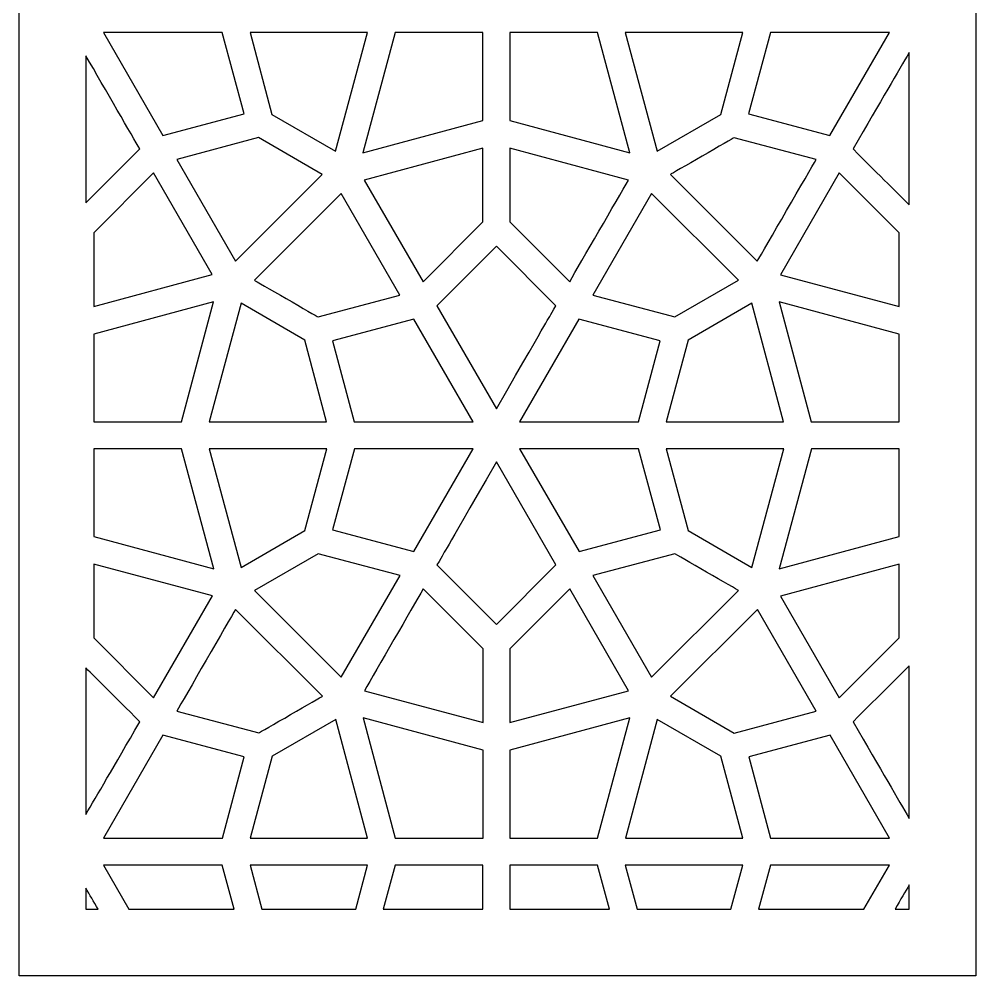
# Model space of a CAD drawing. Header units: millimetres. Extents: x -50 to 50, y -100 to 100.
# Drawn here: x -49.9 to 50.1, y -99.8 to 0.2 of the extents above; entities that cross this region are included whole.
import ezdxf

# ---------------------------------------------------------------- set-up
doc = ezdxf.new("R2010")
doc.units = ezdxf.units.MM
doc.header["$MEASUREMENT"] = 0
doc.layers.add('layer 1', color=7, linetype='Continuous')

msp = doc.modelspace()

# ---------------------------------------------------------------- linework, layer by layer
at = {"layer": 'layer 1', "color": 250}
for points, knots in [([(50.0821, 100.1536), (50.0821, 100.1536), (-49.9181, 100.1536), (-49.9181, 100.1536), (-49.9181, 100.1536), (-49.9181, 100.1536), (-49.9181, -99.8361), (-49.9181, -99.8361), (-49.9181, -99.8361), (-49.9181, -99.8361), (50.0821, -99.8361), (50.0821, -99.8361), (50.0821, -99.8361), (50.0821, -99.8361), (50.0821, 100.1536), (50.0821, 100.1536)], [0, 0, 0, 0, 0.2, 0.2, 0.2, 0.2, 0.4, 0.4, 0.4, 0.4, 0.6, 0.6, 0.6, 0.6, 1, 1, 1, 1]), ([(-28.6804, -1.2386), (-28.6804, -1.2386), (-26.3989, -9.7292), (-26.3989, -9.7292), (-26.3989, -9.7292), (-26.3989, -9.7292), (-34.8967, -11.9969), (-34.8967, -11.9969), (-34.8967, -11.9969), (-34.8967, -11.9969), (-41.1062, -1.2386), (-41.1062, -1.2386), (-41.1062, -1.2386), (-41.1062, -1.2386), (-28.6804, -1.2386), (-28.6804, -1.2386)], [0, 0, 0, 0, 0.2, 0.2, 0.2, 0.2, 0.4, 0.4, 0.4, 0.4, 0.6, 0.6, 0.6, 0.6, 1, 1, 1, 1]), ([(-13.5057, -1.2386), (-13.5057, -1.2386), (-16.8337, -13.6433), (-16.8337, -13.6433), (-16.8337, -13.6433), (-16.8337, -13.6433), (-23.4895, -9.7991), (-23.4895, -9.7991), (-23.4895, -9.7991), (-23.4895, -9.7991), (-25.7849, -1.2386), (-25.7849, -1.2386), (-25.7849, -1.2386), (-25.7849, -1.2386), (-13.5057, -1.2386), (-13.5057, -1.2386)], [0, 0, 0, 0, 0.2, 0.2, 0.2, 0.2, 0.4, 0.4, 0.4, 0.4, 0.6, 0.6, 0.6, 0.6, 1, 1, 1, 1]), ([(-13.9799, -13.7901), (-13.9799, -13.7901), (-10.6172, -1.2386), (-10.6172, -1.2386), (-10.6172, -1.2386), (-10.6172, -1.2386), (-1.4354, -1.2386), (-1.4354, -1.2386), (-1.4354, -1.2386), (-1.4354, -1.2386), (-1.4354, -10.427), (-1.4354, -10.427), (-1.4354, -10.427), (-1.4354, -10.427), (-13.9799, -13.7901), (-13.9799, -13.7901)], [0, 0, 0, 0, 0.2, 0.2, 0.2, 0.2, 0.4, 0.4, 0.4, 0.4, 0.6, 0.6, 0.6, 0.6, 1, 1, 1, 1]), ([(10.5438, -1.2386), (10.5438, -1.2386), (13.9136, -13.7901), (13.9136, -13.7901), (13.9136, -13.7901), (13.9136, -13.7901), (1.3691, -10.427), (1.3691, -10.427), (1.3691, -10.427), (1.3691, -10.427), (1.3691, -1.2386), (1.3691, -1.2386), (1.3691, -1.2386), (1.3691, -1.2386), (10.5438, -1.2386), (10.5438, -1.2386)], [0, 0, 0, 0, 0.2, 0.2, 0.2, 0.2, 0.4, 0.4, 0.4, 0.4, 0.6, 0.6, 0.6, 0.6, 1, 1, 1, 1]), ([(13.4394, -1.2386), (13.4394, -1.2386), (25.7186, -1.2386), (25.7186, -1.2386), (25.7186, -1.2386), (25.7186, -1.2386), (23.423, -9.7991), (23.423, -9.7991), (23.423, -9.7991), (23.423, -9.7991), (16.7672, -13.6433), (16.7672, -13.6433), (16.7672, -13.6433), (16.7672, -13.6433), (13.4394, -1.2386), (13.4394, -1.2386)], [0, 0, 0, 0, 0.2, 0.2, 0.2, 0.2, 0.4, 0.4, 0.4, 0.4, 0.6, 0.6, 0.6, 0.6, 1, 1, 1, 1]), ([(34.8305, -12.004), (34.8305, -12.004), (26.3324, -9.7292), (26.3324, -9.7292), (26.3324, -9.7292), (26.3324, -9.7292), (28.6142, -1.2386), (28.6142, -1.2386), (28.6142, -1.2386), (28.6142, -1.2386), (41.0397, -1.2386), (41.0397, -1.2386), (41.0397, -1.2386), (41.0397, -1.2386), (34.8305, -12.004), (34.8305, -12.004)], [0, 0, 0, 0, 0.2, 0.2, 0.2, 0.2, 0.4, 0.4, 0.4, 0.4, 0.6, 0.6, 0.6, 0.6, 1, 1, 1, 1]), ([(-42.9412, -3.6456), (-40.9597, -7.0781), (-38.0434, -12.1295), (-37.3108, -13.3992), (-37.3108, -13.3992), (-37.3108, -13.3992), (-42.9412, -19.0366), (-42.9412, -19.0366), (-42.9412, -19.0366), (-42.9412, -19.0366), (-42.9412, -3.6456), (-42.9412, -3.6456)], [0, 0, 0, 0, 0.25, 0.25, 0.25, 0.25, 0.5, 0.5, 0.5, 0.5, 1, 1, 1, 1]), ([(43.1052, -19.2458), (42.0028, -18.1296), (40.1955, -16.3576), (37.2445, -13.3992), (37.2445, -13.3992), (40.1955, -8.292), (42.0028, -5.2151), (43.1052, -3.3105), (43.1052, -3.3105), (43.1052, -3.3105), (43.1052, -19.2458), (43.1052, -19.2458)], [0, 0, 0, 0, 0.25, 0.25, 0.25, 0.25, 0.5, 0.5, 0.5, 0.5, 1, 1, 1, 1]), ([(-24.8849, -12.2132), (-24.8849, -12.2132), (-18.229, -16.0574), (-18.229, -16.0574), (-18.229, -16.0574), (-18.229, -16.0574), (-27.3129, -25.1414), (-27.3129, -25.1414), (-27.3129, -25.1414), (-27.3129, -25.1414), (-33.4455, -14.5087), (-33.4455, -14.5087), (-33.4455, -14.5087), (-33.4455, -14.5087), (-24.8849, -12.2132), (-24.8849, -12.2132)], [0, 0, 0, 0, 0.2, 0.2, 0.2, 0.2, 0.4, 0.4, 0.4, 0.4, 0.6, 0.6, 0.6, 0.6, 1, 1, 1, 1]), ([(27.2397, -25.1414), (27.2397, -25.1414), (18.1628, -16.0644), (18.1628, -16.0644), (18.1628, -16.0644), (18.2393, -16.0154), (24.7417, -12.2622), (24.8186, -12.2202), (24.8186, -12.2202), (24.8186, -12.2202), (33.3791, -14.5087), (33.3791, -14.5087), (33.3791, -14.5087), (32.7025, -15.6806), (27.9023, -24.004), (27.2397, -25.1414)], [0, 0, 0, 0, 0.2, 0.2, 0.2, 0.2, 0.4, 0.4, 0.4, 0.4, 0.6, 0.6, 0.6, 0.6, 1, 1, 1, 1]), ([(-13.8405, -16.6437), (-13.8405, -16.6437), (-1.4354, -13.3156), (-1.4354, -13.3156), (-1.4354, -13.3156), (-1.4354, -13.3156), (-1.4354, -21.0111), (-1.4354, -21.0111), (-1.4354, -21.0111), (-1.4354, -21.0111), (-7.6937, -27.2764), (-7.6937, -27.2764), (-7.6937, -27.2764), (-7.6937, -27.2764), (-13.8405, -16.6437), (-13.8405, -16.6437)], [0, 0, 0, 0, 0.2, 0.2, 0.2, 0.2, 0.4, 0.4, 0.4, 0.4, 0.6, 0.6, 0.6, 0.6, 1, 1, 1, 1]), ([(13.7672, -16.6437), (12.5741, -18.7085), (8.7926, -25.2599), (7.6274, -27.2764), (7.6274, -27.2764), (7.6274, -27.2764), (1.3691, -21.0111), (1.3691, -21.0111), (1.3691, -21.0111), (1.3691, -21.0111), (1.3691, -13.3156), (1.3691, -13.3156), (1.3691, -13.3156), (1.3691, -13.3156), (13.7672, -16.6437), (13.7672, -16.6437)], [0, 0, 0, 0, 0.2, 0.2, 0.2, 0.2, 0.4, 0.4, 0.4, 0.4, 0.6, 0.6, 0.6, 0.6, 1, 1, 1, 1]), ([(-29.7269, -26.5366), (-29.7269, -26.5366), (-42.125, -29.8647), (-42.125, -29.8647), (-42.125, -29.8647), (-42.125, -29.8647), (-42.125, -22.1692), (-42.125, -22.1692), (-42.125, -22.1692), (-42.125, -22.1692), (-35.8666, -15.9039), (-35.8666, -15.9039), (-35.8666, -15.9039), (-35.8666, -15.9039), (-29.7269, -26.5366), (-29.7269, -26.5366)], [0, 0, 0, 0, 0.2, 0.2, 0.2, 0.2, 0.4, 0.4, 0.4, 0.4, 0.6, 0.6, 0.6, 0.6, 1, 1, 1, 1]), ([(42.0585, -29.8647), (42.0585, -29.8647), (29.6605, -26.5437), (29.6605, -26.5437), (29.6605, -26.5437), (29.6605, -26.5437), (35.8002, -15.9039), (35.8002, -15.9039), (35.8002, -15.9039), (35.8002, -15.9039), (42.0585, -22.1692), (42.0585, -22.1692), (42.0585, -22.1692), (42.0585, -22.1692), (42.0585, -29.8647), (42.0585, -29.8647)], [0, 0, 0, 0, 0.2, 0.2, 0.2, 0.2, 0.4, 0.4, 0.4, 0.4, 0.6, 0.6, 0.6, 0.6, 1, 1, 1, 1]), ([(-18.6755, -30.9601), (-18.7383, -30.9181), (-25.2616, -27.1575), (-25.3315, -27.1159), (-25.3315, -27.1159), (-25.3315, -27.1159), (-16.2545, -18.0389), (-16.2545, -18.0389), (-16.2545, -18.0389), (-16.2545, -18.0389), (-10.1148, -28.6716), (-10.1148, -28.6716), (-10.1148, -28.6716), (-10.1148, -28.6716), (-18.6755, -30.9601), (-18.6755, -30.9601)], [0, 0, 0, 0, 0.2, 0.2, 0.2, 0.2, 0.4, 0.4, 0.4, 0.4, 0.6, 0.6, 0.6, 0.6, 1, 1, 1, 1]), ([(16.1883, -18.0389), (16.1883, -18.0389), (25.2649, -27.1159), (25.2649, -27.1159), (25.2649, -27.1159), (25.2649, -27.1159), (18.609, -30.9601), (18.609, -30.9601), (18.609, -30.9601), (18.609, -30.9601), (10.0485, -28.6716), (10.0485, -28.6716), (10.0485, -28.6716), (10.0485, -28.6716), (16.1883, -18.0389), (16.1883, -18.0389)], [0, 0, 0, 0, 0.2, 0.2, 0.2, 0.2, 0.4, 0.4, 0.4, 0.4, 0.6, 0.6, 0.6, 0.6, 1, 1, 1, 1]), ([(-6.2495, -29.7811), (-6.2495, -29.7811), (-0.0332, -23.5578), (-0.0332, -23.5578), (-0.0332, -23.5578), (-0.0332, -23.5578), (6.1831, -29.7811), (6.1831, -29.7811), (6.1831, -29.7811), (4.8786, -32.0414), (6.1902, -29.767), (-0.0332, -40.5536), (-0.0332, -40.5536), (-0.0332, -40.5536), (-6.2495, -29.7811), (-6.2495, -29.7811)], [0, 0, 0, 0, 0.2, 0.2, 0.2, 0.2, 0.4, 0.4, 0.4, 0.4, 0.6, 0.6, 0.6, 0.6, 1, 1, 1, 1]), ([(-29.5873, -29.3903), (-29.5873, -29.3903), (-32.9501, -41.9347), (-32.9501, -41.9347), (-32.9501, -41.9347), (-32.9501, -41.9347), (-42.125, -41.9347), (-42.125, -41.9347), (-42.125, -41.9347), (-42.125, -41.9347), (-42.125, -32.7533), (-42.125, -32.7533), (-42.125, -32.7533), (-42.125, -32.7533), (-29.5873, -29.3903), (-29.5873, -29.3903)], [0, 0, 0, 0, 0.2, 0.2, 0.2, 0.2, 0.4, 0.4, 0.4, 0.4, 0.6, 0.6, 0.6, 0.6, 1, 1, 1, 1]), ([(-26.7268, -29.53), (-26.7268, -29.53), (-20.0708, -33.3742), (-20.0708, -33.3742), (-20.0708, -33.3742), (-20.0708, -33.3742), (-17.7754, -41.9347), (-17.7754, -41.9347), (-17.7754, -41.9347), (-17.7754, -41.9347), (-30.0549, -41.9347), (-30.0549, -41.9347), (-30.0549, -41.9347), (-30.0549, -41.9347), (-26.7268, -29.53), (-26.7268, -29.53)], [0, 0, 0, 0, 0.2, 0.2, 0.2, 0.2, 0.4, 0.4, 0.4, 0.4, 0.6, 0.6, 0.6, 0.6, 1, 1, 1, 1]), ([(20.0046, -33.3742), (20.0046, -33.3742), (26.6605, -29.53), (26.6605, -29.53), (26.6605, -29.53), (26.6605, -29.53), (29.9886, -41.9347), (29.9886, -41.9347), (29.9886, -41.9347), (29.9886, -41.9347), (17.7091, -41.9347), (17.7091, -41.9347), (17.7091, -41.9347), (17.7091, -41.9347), (20.0046, -33.3742), (20.0046, -33.3742)], [0, 0, 0, 0, 0.2, 0.2, 0.2, 0.2, 0.4, 0.4, 0.4, 0.4, 0.6, 0.6, 0.6, 0.6, 1, 1, 1, 1]), ([(29.5141, -29.3903), (29.5141, -29.3903), (42.0585, -32.7533), (42.0585, -32.7533), (42.0585, -32.7533), (42.0585, -32.7533), (42.0585, -41.9347), (42.0585, -41.9347), (42.0585, -41.9347), (42.0585, -41.9347), (32.8838, -41.9347), (32.8838, -41.9347), (32.8838, -41.9347), (32.8838, -41.9347), (29.5141, -29.3903), (29.5141, -29.3903)], [0, 0, 0, 0, 0.2, 0.2, 0.2, 0.2, 0.4, 0.4, 0.4, 0.4, 0.6, 0.6, 0.6, 0.6, 1, 1, 1, 1]), ([(-8.6706, -31.1764), (-8.6706, -31.1764), (-2.4543, -41.9347), (-2.4543, -41.9347), (-2.4543, -41.9347), (-2.4543, -41.9347), (-14.8871, -41.9347), (-14.8871, -41.9347), (-14.8871, -41.9347), (-14.8871, -41.9347), (-17.1615, -33.444), (-17.1615, -33.444), (-17.1615, -33.444), (-17.1615, -33.444), (-8.6706, -31.1764), (-8.6706, -31.1764)], [0, 0, 0, 0, 0.2, 0.2, 0.2, 0.2, 0.4, 0.4, 0.4, 0.4, 0.6, 0.6, 0.6, 0.6, 1, 1, 1, 1]), ([(8.5972, -31.1764), (8.5972, -31.1764), (17.0953, -33.4507), (17.0953, -33.4507), (17.0953, -33.4507), (17.0953, -33.4507), (14.8206, -41.9347), (14.8206, -41.9347), (14.8206, -41.9347), (14.8206, -41.9347), (2.3876, -41.9347), (2.3876, -41.9347), (2.3876, -41.9347), (2.3876, -41.9347), (8.5972, -31.1764), (8.5972, -31.1764)], [0, 0, 0, 0, 0.2, 0.2, 0.2, 0.2, 0.4, 0.4, 0.4, 0.4, 0.6, 0.6, 0.6, 0.6, 1, 1, 1, 1]), ([(-29.5804, -57.277), (-29.5804, -57.277), (-42.118, -53.914), (-42.118, -53.914), (-42.118, -53.914), (-42.118, -53.914), (-42.118, -44.7326), (-42.118, -44.7326), (-42.118, -44.7326), (-42.118, -44.7326), (-32.9432, -44.7326), (-32.9432, -44.7326), (-32.9432, -44.7326), (-32.9432, -44.7326), (-29.5804, -57.277), (-29.5804, -57.277)], [0, 0, 0, 0, 0.2, 0.2, 0.2, 0.2, 0.4, 0.4, 0.4, 0.4, 0.6, 0.6, 0.6, 0.6, 1, 1, 1, 1]), ([(-30.0478, -44.7326), (-30.0478, -44.7326), (-17.7684, -44.7326), (-17.7684, -44.7326), (-17.7684, -44.7326), (-17.7684, -44.7326), (-20.0638, -53.2931), (-20.0638, -53.2931), (-20.0638, -53.2931), (-20.0638, -53.2931), (-26.7199, -57.1373), (-26.7199, -57.1373), (-26.7199, -57.1373), (-26.7199, -57.1373), (-30.0478, -44.7326), (-30.0478, -44.7326)], [0, 0, 0, 0, 0.2, 0.2, 0.2, 0.2, 0.4, 0.4, 0.4, 0.4, 0.6, 0.6, 0.6, 0.6, 1, 1, 1, 1]), ([(-17.1545, -53.2165), (-17.1545, -53.2165), (-14.8801, -44.7326), (-14.8801, -44.7326), (-14.8801, -44.7326), (-14.8801, -44.7326), (-2.4472, -44.7326), (-2.4472, -44.7326), (-2.4472, -44.7326), (-2.4472, -44.7326), (-8.6635, -55.4909), (-8.6635, -55.4909), (-8.6635, -55.4909), (-8.6635, -55.4909), (-17.1545, -53.2165), (-17.1545, -53.2165)], [0, 0, 0, 0, 0.2, 0.2, 0.2, 0.2, 0.4, 0.4, 0.4, 0.4, 0.6, 0.6, 0.6, 0.6, 1, 1, 1, 1]), ([(14.8276, -44.7326), (14.8276, -44.7326), (17.1023, -53.2232), (17.1023, -53.2232), (17.1023, -53.2232), (17.1023, -53.2232), (8.6043, -55.4909), (8.6043, -55.4909), (8.6043, -55.4909), (8.6043, -55.4909), (2.3947, -44.7326), (2.3947, -44.7326), (2.3947, -44.7326), (2.3947, -44.7326), (14.8276, -44.7326), (14.8276, -44.7326)], [0, 0, 0, 0, 0.2, 0.2, 0.2, 0.2, 0.4, 0.4, 0.4, 0.4, 0.6, 0.6, 0.6, 0.6, 1, 1, 1, 1]), ([(29.9953, -44.7326), (29.9953, -44.7326), (26.6675, -57.1373), (26.6675, -57.1373), (26.6675, -57.1373), (26.6675, -57.1373), (20.0113, -53.2931), (20.0113, -53.2931), (20.0113, -53.2931), (20.0113, -53.2931), (17.7162, -44.7326), (17.7162, -44.7326), (17.7162, -44.7326), (17.7162, -44.7326), (29.9953, -44.7326), (29.9953, -44.7326)], [0, 0, 0, 0, 0.2, 0.2, 0.2, 0.2, 0.4, 0.4, 0.4, 0.4, 0.6, 0.6, 0.6, 0.6, 1, 1, 1, 1]), ([(29.5212, -57.277), (29.5212, -57.277), (32.8909, -44.7326), (32.8909, -44.7326), (32.8909, -44.7326), (32.8909, -44.7326), (42.0656, -44.7326), (42.0656, -44.7326), (42.0656, -44.7326), (42.0656, -44.7326), (42.0656, -53.914), (42.0656, -53.914), (42.0656, -53.914), (42.0656, -53.914), (29.5212, -57.277), (29.5212, -57.277)], [0, 0, 0, 0, 0.2, 0.2, 0.2, 0.2, 0.4, 0.4, 0.4, 0.4, 0.6, 0.6, 0.6, 0.6, 1, 1, 1, 1]), ([(-6.2427, -56.8861), (-4.9378, -54.6259), (-6.2495, -56.9002), (-0.0261, -46.114), (-0.0261, -46.114), (-0.0261, -46.114), (6.1902, -56.8861), (6.1902, -56.8861), (6.1902, -56.8861), (6.1902, -56.8861), (-0.0261, -63.1098), (-0.0261, -63.1098), (-0.0261, -63.1098), (-0.0261, -63.1098), (-6.2427, -56.8861), (-6.2427, -56.8861)], [0, 0, 0, 0, 0.2, 0.2, 0.2, 0.2, 0.4, 0.4, 0.4, 0.4, 0.6, 0.6, 0.6, 0.6, 1, 1, 1, 1]), ([(-25.3245, -59.5517), (-25.3245, -59.5517), (-18.6684, -55.7071), (-18.6684, -55.7071), (-18.6684, -55.7071), (-18.6684, -55.7071), (-10.1078, -57.9956), (-10.1078, -57.9956), (-10.1078, -57.9956), (-10.1078, -57.9956), (-16.2475, -68.6284), (-16.2475, -68.6284), (-16.2475, -68.6284), (-16.2475, -68.6284), (-25.3245, -59.5517), (-25.3245, -59.5517)], [0, 0, 0, 0, 0.2, 0.2, 0.2, 0.2, 0.4, 0.4, 0.4, 0.4, 0.6, 0.6, 0.6, 0.6, 1, 1, 1, 1]), ([(10.0552, -57.9956), (10.0552, -57.9956), (18.6161, -55.7071), (18.6161, -55.7071), (18.6161, -55.7071), (18.6789, -55.7491), (25.1954, -59.5097), (25.2719, -59.5517), (25.2719, -59.5517), (25.2719, -59.5517), (16.195, -68.6284), (16.195, -68.6284), (16.195, -68.6284), (16.195, -68.6284), (10.0552, -57.9956), (10.0552, -57.9956)], [0, 0, 0, 0, 0.2, 0.2, 0.2, 0.2, 0.4, 0.4, 0.4, 0.4, 0.6, 0.6, 0.6, 0.6, 1, 1, 1, 1]), ([(-42.118, -56.8025), (-42.118, -56.8025), (-29.72, -60.1236), (-29.72, -60.1236), (-29.72, -60.1236), (-29.72, -60.1236), (-35.8596, -70.7634), (-35.8596, -70.7634), (-35.8596, -70.7634), (-35.8596, -70.7634), (-42.118, -64.498), (-42.118, -64.498), (-42.118, -64.498), (-42.118, -64.498), (-42.118, -56.8025), (-42.118, -56.8025)], [0, 0, 0, 0, 0.2, 0.2, 0.2, 0.2, 0.4, 0.4, 0.4, 0.4, 0.6, 0.6, 0.6, 0.6, 1, 1, 1, 1]), ([(29.6605, -60.1306), (29.6605, -60.1306), (42.0656, -56.8025), (42.0656, -56.8025), (42.0656, -56.8025), (42.0656, -56.8025), (42.0656, -64.498), (42.0656, -64.498), (42.0656, -64.498), (42.0656, -64.498), (35.8073, -70.7634), (35.8073, -70.7634), (35.8073, -70.7634), (35.8073, -70.7634), (29.6605, -60.1306), (29.6605, -60.1306)], [0, 0, 0, 0, 0.2, 0.2, 0.2, 0.2, 0.4, 0.4, 0.4, 0.4, 0.6, 0.6, 0.6, 0.6, 1, 1, 1, 1]), ([(-1.4284, -73.3517), (-1.4284, -73.3517), (-13.8335, -70.0239), (-13.8335, -70.0239), (-13.8335, -70.0239), (-12.6337, -67.9588), (-8.8519, -61.4073), (-7.6867, -59.3912), (-7.6867, -59.3912), (-7.6867, -59.3912), (-1.4284, -65.6562), (-1.4284, -65.6562), (-1.4284, -65.6562), (-1.4284, -65.6562), (-1.4284, -73.3517), (-1.4284, -73.3517)], [0, 0, 0, 0, 0.2, 0.2, 0.2, 0.2, 0.4, 0.4, 0.4, 0.4, 0.6, 0.6, 0.6, 0.6, 1, 1, 1, 1]), ([(13.7742, -70.0239), (13.7742, -70.0239), (1.3762, -73.3517), (1.3762, -73.3517), (1.3762, -73.3517), (1.3762, -73.3517), (1.3762, -65.6562), (1.3762, -65.6562), (1.3762, -65.6562), (1.3762, -65.6562), (7.6345, -59.3912), (7.6345, -59.3912), (7.6345, -59.3912), (7.6345, -59.3912), (13.7742, -70.0239), (13.7742, -70.0239)], [0, 0, 0, 0, 0.2, 0.2, 0.2, 0.2, 0.4, 0.4, 0.4, 0.4, 0.6, 0.6, 0.6, 0.6, 1, 1, 1, 1]), ([(-27.3059, -61.5258), (-27.3059, -61.5258), (-18.2221, -70.6028), (-18.2221, -70.6028), (-18.2221, -70.6028), (-18.2987, -70.6519), (-24.8012, -74.4054), (-24.878, -74.447), (-24.878, -74.447), (-24.878, -74.447), (-33.4386, -72.1589), (-33.4386, -72.1589), (-33.4386, -72.1589), (-32.7618, -70.9866), (-27.9618, -62.6632), (-27.3059, -61.5258)], [0, 0, 0, 0, 0.2, 0.2, 0.2, 0.2, 0.4, 0.4, 0.4, 0.4, 0.6, 0.6, 0.6, 0.6, 1, 1, 1, 1]), ([(27.2464, -61.5258), (27.2464, -61.5258), (33.3862, -72.1589), (33.3862, -72.1589), (33.3862, -72.1589), (33.3862, -72.1589), (24.8257, -74.4542), (24.8257, -74.4542), (24.8257, -74.4542), (24.8257, -74.4542), (18.1695, -70.6098), (18.1695, -70.6098), (18.1695, -70.6098), (18.1695, -70.6098), (27.2464, -61.5258), (27.2464, -61.5258)], [0, 0, 0, 0, 0.2, 0.2, 0.2, 0.2, 0.4, 0.4, 0.4, 0.4, 0.6, 0.6, 0.6, 0.6, 1, 1, 1, 1]), ([(-42.9412, -67.6515), (-41.818, -68.7751), (-40.0666, -70.5051), (-37.3038, -73.2681), (-37.3038, -73.2681), (-40.0597, -78.0333), (-41.818, -81.0405), (-42.9412, -82.9589), (-42.9412, -82.9589), (-42.9412, -82.9589), (-42.9412, -67.6515), (-42.9412, -67.6515)], [0, 0, 0, 0, 0.25, 0.25, 0.25, 0.25, 0.5, 0.5, 0.5, 0.5, 1, 1, 1, 1]), ([(43.1052, -83.3705), (42.0028, -81.4659), (40.1955, -78.3682), (37.2512, -73.2681), (37.2512, -73.2681), (40.1955, -70.3167), (42.0028, -68.5447), (43.1052, -67.4285), (43.1052, -67.4285), (43.1052, -67.4285), (43.1052, -83.3705), (43.1052, -83.3705)], [0, 0, 0, 0, 0.25, 0.25, 0.25, 0.25, 0.5, 0.5, 0.5, 0.5, 1, 1, 1, 1]), ([(-1.4284, -85.4286), (-1.4284, -85.4286), (-10.6101, -85.4286), (-10.6101, -85.4286), (-10.6101, -85.4286), (-10.6101, -85.4286), (-13.9732, -72.8771), (-13.9732, -72.8771), (-13.9732, -72.8771), (-13.9732, -72.8771), (-1.4284, -76.2402), (-1.4284, -76.2402), (-1.4284, -76.2402), (-1.4284, -76.2402), (-1.4284, -85.4286), (-1.4284, -85.4286)], [0, 0, 0, 0, 0.2, 0.2, 0.2, 0.2, 0.4, 0.4, 0.4, 0.4, 0.6, 0.6, 0.6, 0.6, 1, 1, 1, 1]), ([(13.9206, -72.8771), (13.9206, -72.8771), (10.5509, -85.4286), (10.5509, -85.4286), (10.5509, -85.4286), (10.5509, -85.4286), (1.3762, -85.4286), (1.3762, -85.4286), (1.3762, -85.4286), (1.3762, -85.4286), (1.3762, -76.2402), (1.3762, -76.2402), (1.3762, -76.2402), (1.3762, -76.2402), (13.9206, -72.8771), (13.9206, -72.8771)], [0, 0, 0, 0, 0.2, 0.2, 0.2, 0.2, 0.4, 0.4, 0.4, 0.4, 0.6, 0.6, 0.6, 0.6, 1, 1, 1, 1]), ([(-25.778, -85.4286), (-25.778, -85.4286), (-23.4826, -76.8682), (-23.4826, -76.8682), (-23.4826, -76.8682), (-23.4826, -76.8682), (-16.8267, -73.0239), (-16.8267, -73.0239), (-16.8267, -73.0239), (-16.8267, -73.0239), (-13.4987, -85.4286), (-13.4987, -85.4286), (-13.4987, -85.4286), (-13.4987, -85.4286), (-25.778, -85.4286), (-25.778, -85.4286)], [0, 0, 0, 0, 0.2, 0.2, 0.2, 0.2, 0.4, 0.4, 0.4, 0.4, 0.6, 0.6, 0.6, 0.6, 1, 1, 1, 1]), ([(13.4461, -85.4286), (13.4461, -85.4286), (16.7742, -73.0239), (16.7742, -73.0239), (16.7742, -73.0239), (16.7742, -73.0239), (23.4301, -76.8682), (23.4301, -76.8682), (23.4301, -76.8682), (23.4301, -76.8682), (25.7256, -85.4286), (25.7256, -85.4286), (25.7256, -85.4286), (25.7256, -85.4286), (13.4461, -85.4286), (13.4461, -85.4286)], [0, 0, 0, 0, 0.2, 0.2, 0.2, 0.2, 0.4, 0.4, 0.4, 0.4, 0.6, 0.6, 0.6, 0.6, 1, 1, 1, 1]), ([(-28.6734, -85.4286), (-28.6734, -85.4286), (-41.0993, -85.4286), (-41.0993, -85.4286), (-41.0993, -85.4286), (-41.0993, -85.4286), (-34.8899, -74.6633), (-34.8899, -74.6633), (-34.8899, -74.6633), (-34.8899, -74.6633), (-26.3919, -76.9379), (-26.3919, -76.9379), (-26.3919, -76.9379), (-26.3919, -76.9379), (-28.6734, -85.4286), (-28.6734, -85.4286)], [0, 0, 0, 0, 0.2, 0.2, 0.2, 0.2, 0.4, 0.4, 0.4, 0.4, 0.6, 0.6, 0.6, 0.6, 1, 1, 1, 1]), ([(28.6209, -85.4286), (28.6209, -85.4286), (26.3395, -76.9379), (26.3395, -76.9379), (26.3395, -76.9379), (26.3395, -76.9379), (34.8375, -74.6704), (34.8375, -74.6704), (34.8375, -74.6704), (34.8375, -74.6704), (41.0468, -85.4286), (41.0468, -85.4286), (41.0468, -85.4286), (41.0468, -85.4286), (28.6209, -85.4286), (28.6209, -85.4286)], [0, 0, 0, 0, 0.2, 0.2, 0.2, 0.2, 0.4, 0.4, 0.4, 0.4, 0.6, 0.6, 0.6, 0.6, 1, 1, 1, 1]), ([(-38.4481, -92.8592), (-38.4481, -92.8592), (-41.1062, -88.2544), (-41.1062, -88.2544), (-41.1062, -88.2544), (-41.1062, -88.2544), (-28.6804, -88.2544), (-28.6804, -88.2544), (-28.6804, -88.2544), (-28.6804, -88.2544), (-27.4454, -92.8592), (-27.4454, -92.8592), (-27.4454, -92.8592), (-27.4454, -92.8592), (-38.4481, -92.8592), (-38.4481, -92.8592)], [0, 0, 0, 0, 0.2, 0.2, 0.2, 0.2, 0.4, 0.4, 0.4, 0.4, 0.6, 0.6, 0.6, 0.6, 1, 1, 1, 1]), ([(-14.7406, -92.8592), (-14.7406, -92.8592), (-24.557, -92.8592), (-24.557, -92.8592), (-24.557, -92.8592), (-24.557, -92.8592), (-25.7849, -88.2544), (-25.7849, -88.2544), (-25.7849, -88.2544), (-25.7849, -88.2544), (-13.5057, -88.2544), (-13.5057, -88.2544), (-13.5057, -88.2544), (-13.5057, -88.2544), (-14.7406, -92.8592), (-14.7406, -92.8592)], [0, 0, 0, 0, 0.2, 0.2, 0.2, 0.2, 0.4, 0.4, 0.4, 0.4, 0.6, 0.6, 0.6, 0.6, 1, 1, 1, 1]), ([(-1.4354, -92.8592), (-1.4354, -92.8592), (-11.8519, -92.8592), (-11.8519, -92.8592), (-11.8519, -92.8592), (-11.8519, -92.8592), (-10.6172, -88.2544), (-10.6172, -88.2544), (-10.6172, -88.2544), (-10.6172, -88.2544), (-1.4354, -88.2544), (-1.4354, -88.2544), (-1.4354, -88.2544), (-1.4354, -88.2544), (-1.4354, -92.8592), (-1.4354, -92.8592)], [0, 0, 0, 0, 0.2, 0.2, 0.2, 0.2, 0.4, 0.4, 0.4, 0.4, 0.6, 0.6, 0.6, 0.6, 1, 1, 1, 1]), ([(1.3691, -92.8592), (1.3691, -92.8592), (1.3691, -88.2614), (1.3691, -88.2614), (1.3691, -88.2614), (1.3691, -88.2614), (10.5438, -88.2614), (10.5438, -88.2614), (10.5438, -88.2614), (10.5438, -88.2614), (11.7786, -92.8592), (11.7786, -92.8592), (11.7786, -92.8592), (11.7786, -92.8592), (1.3691, -92.8592), (1.3691, -92.8592)], [0, 0, 0, 0, 0.2, 0.2, 0.2, 0.2, 0.4, 0.4, 0.4, 0.4, 0.6, 0.6, 0.6, 0.6, 1, 1, 1, 1]), ([(24.4835, -92.8592), (24.4835, -92.8592), (14.6742, -92.8592), (14.6742, -92.8592), (14.6742, -92.8592), (14.6742, -92.8592), (13.4394, -88.2614), (13.4394, -88.2614), (13.4394, -88.2614), (13.4394, -88.2614), (25.7186, -88.2614), (25.7186, -88.2614), (25.7186, -88.2614), (25.7186, -88.2614), (24.4835, -92.8592), (24.4835, -92.8592)], [0, 0, 0, 0, 0.2, 0.2, 0.2, 0.2, 0.4, 0.4, 0.4, 0.4, 0.6, 0.6, 0.6, 0.6, 1, 1, 1, 1]), ([(38.3815, -92.8592), (38.3815, -92.8592), (27.3791, -92.8592), (27.3791, -92.8592), (27.3791, -92.8592), (27.3791, -92.8592), (28.6142, -88.2614), (28.6142, -88.2614), (28.6142, -88.2614), (28.6142, -88.2614), (41.0397, -88.2614), (41.0397, -88.2614), (41.0397, -88.2614), (41.0397, -88.2614), (38.3815, -92.8592), (38.3815, -92.8592)], [0, 0, 0, 0, 0.2, 0.2, 0.2, 0.2, 0.4, 0.4, 0.4, 0.4, 0.6, 0.6, 0.6, 0.6, 1, 1, 1, 1]), ([(-42.9412, -92.8592), (-42.9412, -92.8592), (-42.9412, -90.6614), (-42.9412, -90.6614), (-42.9412, -90.6614), (-42.5504, -91.3451), (-42.118, -92.0915), (-41.6713, -92.8592), (-41.6713, -92.8592), (-41.6713, -92.8592), (-42.9412, -92.8592), (-42.9412, -92.8592)], [0, 0, 0, 0, 0.25, 0.25, 0.25, 0.25, 0.5, 0.5, 0.5, 0.5, 1, 1, 1, 1]), ([(43.1052, -92.8592), (43.1052, -92.8592), (41.6327, -92.8592), (41.6327, -92.8592), (41.6327, -92.8592), (42.2261, -91.8407), (42.7143, -91.0103), (43.1052, -90.3337), (43.1052, -90.3337), (43.1052, -90.3337), (43.1052, -92.8592), (43.1052, -92.8592)], [0, 0, 0, 0, 0.25, 0.25, 0.25, 0.25, 0.5, 0.5, 0.5, 0.5, 1, 1, 1, 1])]:
    msp.add_open_spline(points, degree=3, knots=knots, dxfattribs=at)

doc.saveas('drawing.dxf')
